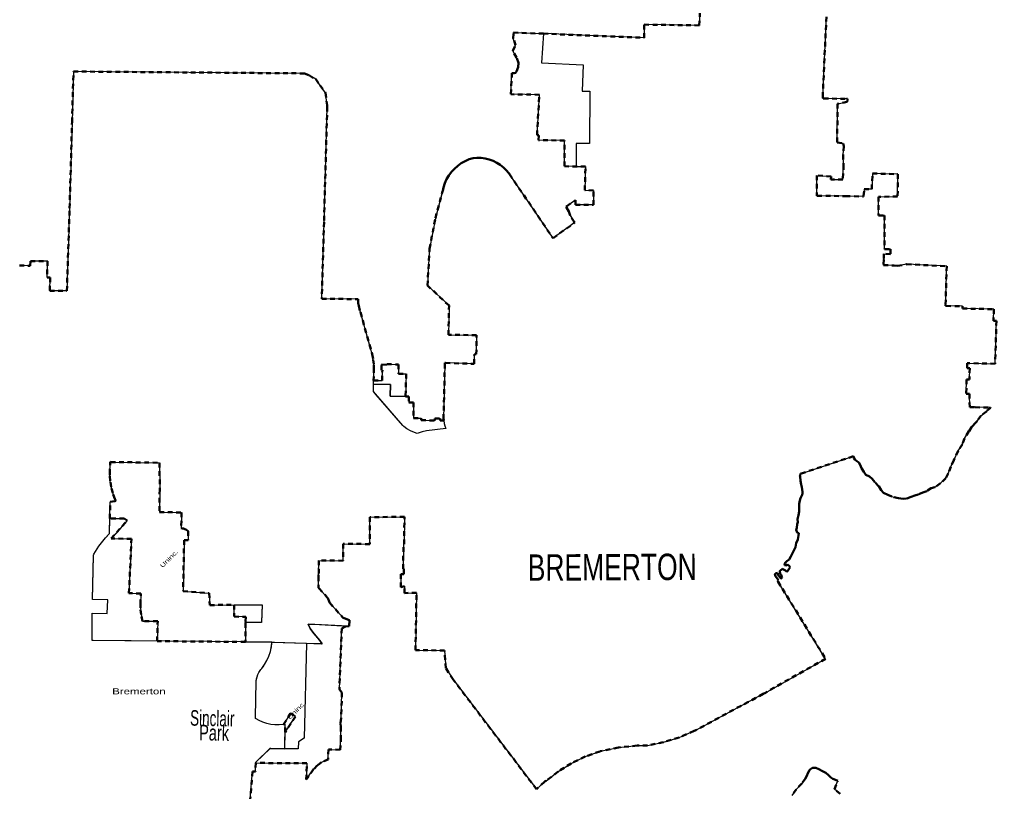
# Model space of a CAD drawing. Header units: feet. Extents: x -903180 to 1023491, y -707744 to 564635.
# Drawn here: x -422827 to -397663, y 20771 to 40696 of the extents above; entities that cross this region are included whole.
import ezdxf

# ---------------------------------------------------------------- set-up
doc = ezdxf.new("R2010")
doc.units = ezdxf.units.FT
doc.header["$LTSCALE"] = 80
doc.linetypes.add('SHORT_DASHED', pattern=[2.7, 1.5, -1.2])
doc.layers.add('13', color=7, linetype='SHORT_DASHED', lineweight=40)
doc.layers.add('58', color=7, linetype='Continuous', lineweight=13)
for name, color, linetype in [('14', 7, 'Continuous'), ('16', 7, 'Continuous'), ('36', 7, 'Continuous')]:
    doc.layers.add(name, color=color, linetype=linetype)

msp = doc.modelspace()

# ---------------------------------------------------------------- linework, layer by layer
at = {"layer": '13'}
for p, q in [((-401509.36, 38577.57), (-401755.74, 38526.94)), ((-412134.04, 30373.94), (-412133.37, 30423.93)), ((-401210.97, 29293), (-401256.81, 29321.89)), ((-409303.62, 21071.29), (-409511.11, 20883.95))]:
    msp.add_line(p, q, dxfattribs=at)
for points in [[(-408248.89, 36908.46), (-408792.55, 36918.11), (-408787.49, 37581.16), (-409455.77, 37591.42), (-409452.54, 37716.38), (-409498.1, 37717.08), (-409436.75, 38761.21), (-410168.42, 38770.95), (-410145.58, 39313.4), (-410084.15, 39315.42), (-410054, 39322.96), (-410023.85, 39356.87), (-409986.63, 39467.58), (-409975.32, 39584.4), (-410022.52, 39721.9), (-410121.01, 39889.41), (-410053.76, 40038.03), (-410107.79, 40210.86), (-410101.11, 40360.72), (-409334.34, 40332.58), (-406736.31, 40226.78), (-406733.56, 40565), (-405319.2, 40546.66), (-405188.56, 42896.65)], [(-402042.21, 40768.05), (-402137.9, 38732.17), (-402133.34, 38688.99), (-402130.73, 38664.28), (-402111.23, 38663.92), (-401525.31, 38653.08), (-401498.05, 38652.58), (-401501.05, 38632.71), (-401509.36, 38577.57)], [(-422830.06, 34361.04), (-422550.03, 34358.5), (-422546.88, 34478.49), (-422106.83, 34474.51), (-422117.86, 34054.59), (-422037.85, 34053.87), (-422046.81, 33712.82), (-421608.22, 33709.18), (-421538.2, 35838.27), (-421474.97, 38058.1), (-421438.69, 39358.23), (-415486.75, 39309.41), (-415354.57, 39251.15), (-415198.69, 39158.31), (-415082.02, 38999.6), (-414947.7, 38806.4), (-414903.02, 38490.61), (-414900.13, 38470.2), (-414900.69, 38450.61), (-414984.73, 35481.43), (-415042.16, 33502.59), (-414101.09, 33500.01), (-414102.73, 33394.06), (-414089.22, 33324.13), (-414044.72, 33160.25), (-413746.1, 32081.17), (-413715.24, 31938.95), (-413699.4, 31794.28), (-413697.18, 31719.3), (-413705.54, 31404.8), (-413487.54, 31399.9), (-413480.86, 31669.82), (-413505.86, 31670.38), (-413502.4, 31810.35), (-413362.44, 31807.18), (-413362.04, 31823.21), (-413062.11, 31816.47), (-413068.06, 31575.52), (-412868.12, 31571.02), (-412882.51, 30989), (-412800.92, 30987.37), (-412802.92, 30837.37), (-412677.94, 30834.89), (-412683.28, 30434.9), (-412483.31, 30430.92), (-412483.97, 30380.9), (-412134.04, 30373.94)], [(-401755.74, 38526.94), (-401765.41, 37530.39), (-401608.82, 37503.85), (-401595.75, 37439.22), (-401615.37, 37216.02), (-401599.51, 36945.96), (-401621.38, 36579.84), (-401927.41, 36576.43), (-401924.16, 36654.91), (-402286.11, 36678.52), (-402290.3, 36180.79), (-402290.47, 36160.67), (-402277.34, 36160.44), (-401547.76, 36147.8), (-401108.08, 36142.45), (-401087.2, 36142.2), (-401086.02, 36153.69), (-401067.71, 36331.83), (-400874.55, 36326.88), (-400856.06, 36733.32), (-400200.78, 36712.15), (-400210.1, 36137.33), (-400702.15, 36134.69), (-400703.7, 35655.02), (-400542.98, 35653.37), (-400550.63, 34785.68), (-400391.62, 34785.27), (-400393.68, 34654.43), (-400560.56, 34667.03), (-400562.88, 34520.08), (-400568.37, 34517.61), (-400575.87, 34374.92), (-400294.62, 34361.96), (-400211.87, 34352.07), (-399974.36, 34396.76), (-398945.51, 34343.36), (-398973.88, 33342.04), (-398974.44, 33322.03), (-398955.15, 33321.69), (-398535.92, 33314.33), (-398537.64, 33254.36), (-397728.47, 33240.16), (-397737.94, 32940.29), (-397662.95, 32938.97), (-397697.82, 31835.04), (-398417.93, 31847.68), (-398420.86, 31745.6), (-398421.65, 31717.96), (-398401.43, 31717.96), (-398350.68, 31717.98), (-398357.73, 31424.71), (-398437.83, 31425.34), (-398439.63, 31056.91), (-398358.33, 31055.16), (-398351.32, 30713.04), (-398210.74, 30712.76), (-397815.05, 30705.96), (-397819.25, 30701.17), (-397923.38, 30608.12), (-398066.08, 30493.51), (-398162.86, 30356.06), (-398244.86, 30262.68), (-398302.21, 30199.12), (-398372.29, 30095.5), (-398483.88, 29911.95), (-398540.54, 29765.83), (-398645.97, 29590.26), (-398764.45, 29352.48), (-398841.62, 29182.51), (-398904.69, 29012.33), (-398965.05, 28886.41), (-399108.01, 28755.69), (-399246.5, 28653.1), (-399341.43, 28632.4), (-399457.34, 28557.65), (-399556.55, 28520.9), (-399680.2, 28466.41), (-399765.09, 28443.54), (-399860.31, 28404.72), (-399979.7, 28364.25), (-400066.42, 28353.49), (-400186.91, 28371.43), (-400361.31, 28416.35), (-400465.35, 28456.2), (-400569.1, 28514.14), (-400632.48, 28579.53), (-400697.27, 28683.19), (-400796.26, 28787.39), (-400865.39, 28870.98), (-400936.86, 28934.48), (-401024.79, 28974.07), (-401080, 29047.39), (-401138.77, 29148.95), (-401177.75, 29230.08), (-401210.97, 29293)], [(-412133.37, 30423.93), (-411993.39, 30421.14), (-411994.06, 30371.15), (-411901.18, 30368.9), (-411905.21, 30413.16), (-411871.58, 31834.06), (-411871.1, 31854.06), (-411851.2, 31853.52), (-411120.2, 31833.72), (-411117.95, 32075.3), (-411060.91, 32076.43), (-411055.49, 32567.63), (-411778.9, 32582.44), (-411764.61, 33330.1), (-412317.66, 33848.3), (-412271.96, 34711.26), (-412270.89, 34731.26), (-412269.83, 34751.26), (-412267.48, 34795.63), (-412113.37, 35582.65), (-411938.78, 36244.59), (-411932.51, 36264.59), (-411928.07, 36284.59), (-411908, 36374.9), (-411872.1, 36482.04), (-411825.19, 36584.84), (-411767.8, 36682.17), (-411700.54, 36772.98), (-411624.16, 36856.25), (-411539.5, 36931.08), (-411447.48, 36996.66), (-411349.1, 37052.25), (-411245.46, 37097.26), (-411172.66, 37120.76), (-411144.74, 37129.77), (-411132.66, 37130.6), (-411046.22, 37136.57), (-410939.62, 37132.76), (-410834.01, 37117.83), (-410730.53, 37091.94), (-410630.33, 37055.38), (-410534.5, 37008.54), (-410444.08, 36951.95), (-410360.08, 36886.21), (-410283.42, 36812.05), (-410233.99, 36753.27), (-410227.57, 36745.64), (-410205.58, 36713.27), (-409085.95, 35066.05), (-408545.18, 35455.65), (-408524.97, 35470.21), (-408539.65, 35490.06), (-408646.56, 35647.64), (-408681.3, 35756.86), (-408736.44, 35859.8), (-408750.32, 35878.33), (-408731.42, 35891.06), (-408503.96, 36044.23), (-408507.32, 35928.27), (-408046.73, 35921.85), (-408040.58, 36296.88), (-408268.57, 36304.59), (-408248.89, 36908.46)], [(-401256.81, 29321.89), (-401312.4, 29371.05), (-401333.93, 29409.63), (-401348.09, 29453.25), (-402687.02, 29011.09), (-402707.02, 29004.49), (-402714.51, 28984.49), (-402723.83, 28959.59), (-402722.3, 28929.37), (-402713.92, 28822.53), (-402693.28, 28727.59), (-402678.26, 28658.91), (-402671.16, 28598.4), (-402656.02, 28537.77), (-402658.79, 28489.49), (-402671.34, 28459.48), (-402712.98, 28371.52), (-402727.96, 28315.37), (-402745.49, 28225.04), (-402743.08, 28122.32), (-402748.5, 28033.81), (-402764.2, 27931.37), (-402783.93, 27828.99), (-402783.15, 27754.28), (-402783.13, 27752.47), (-402793.94, 27704.32), (-402807.48, 27611.9), (-402818.46, 27553.69), (-402795.3, 27490.92), (-402755.31, 27474.2), (-402758.33, 27409.82), (-402780.02, 27311.5), (-402819.81, 27213.45), (-402841.51, 27113.11), (-402868.56, 27057.14), (-402893.53, 27005.18), (-402914.39, 26959.18), (-402956, 26873.25), (-403003.51, 26795.45), (-403062.6, 26750.03), (-403103.51, 26708.37), (-403122.04, 26682.48), (-403110.44, 26652.11), (-403086.42, 26643.69), (-403049.78, 26669.31), (-403035.95, 26652.99), (-403006.15, 26628.38), (-402978.48, 26595.74), (-403009.5, 26543.86), (-403046.51, 26494.1), (-403062.89, 26476.22), (-403100.66, 26507), (-403144.51, 26533.84), (-403166.39, 26550.27), (-403186.64, 26542.53), (-403219.22, 26518.86), (-403243.66, 26501.11), (-403232.62, 26434.51), (-403211.03, 26399.96), (-403191.83, 26341.27), (-403186.04, 26325.08), (-403220.57, 26305.47), (-403242.19, 26338.01), (-403271.9, 26368.66), (-403304.85, 26449.7), (-403335.19, 26440.09), (-403361.64, 26422.37), (-403369.77, 26416.45), (-403354.44, 26367.89), (-403315.15, 26306.9), (-403279.56, 26266.1), (-403282.47, 26262.41), (-403299.15, 26241.3), (-403287.53, 26222.41), (-402067.6, 24238.78), (-403631.58, 23355.82), (-403651.58, 23344.53), (-403671.58, 23335.12), (-405407.91, 22400.15), (-405427.91, 22390.5), (-405447.91, 22380.6), (-405450.83, 22379.15), (-405838.03, 22213.46), (-406240.43, 22089.15), (-406653.62, 22007.59), (-406917.31, 22002.59), (-407399.19, 21954.34), (-407873.38, 21855.97), (-407876.96, 21854.9), (-408254.14, 21718.92), (-408615.04, 21544.25), (-408955.71, 21332.83), (-409263.62, 21093.76), (-409283.62, 21089.35), (-409303.62, 21071.29)], [(-409511.11, 20883.95), (-411661.51, 23704.08), (-411848.79, 23998.68), (-411880.28, 24454.48), (-412627.19, 24457.38), (-412603.04, 25936.54), (-412910.54, 25931.03), (-412908.99, 26104.45), (-413009.23, 26079.46), (-413006.42, 26395.91), (-413006.24, 26415.9), (-412986.24, 26416.02), (-412947.2, 26416.24), (-412926.22, 26416.35), (-412926.04, 26436.35), (-412924.98, 26556.38), (-412944.99, 26556.26), (-412939.39, 27185.83), (-412919.39, 27185.53), (-412913.09, 27894.27), (-413800.76, 27882.24), (-413807.43, 27191.14), (-414489.8, 27200.09), (-414494.5, 26763.46), (-415121.11, 26770.58), (-415122.2, 26398.03), (-415122.29, 26365.6), (-415122.29, 26358.03), (-415122.29, 26090.84), (-415122.29, 26062.34), (-415111.93, 26050.84), (-414902.36, 25818.14), (-414885.14, 25799.02), (-414877.79, 25778.14), (-414855.39, 25714.48), (-414846.3, 25688.65), (-414833.54, 25674.48), (-414508.11, 25313.12), (-414490.62, 25293.7), (-414469.16, 25285.2), (-414351.09, 25238.41), (-414330.38, 25230.21), (-414330.78, 25210.49), (-414333.11, 25096.84), (-414333.52, 25076.84), (-414433.02, 25065.68), (-414525.85, 25021.51), (-414588.73, 23450.33), (-414522.38, 23366.77), (-414544.5, 22708.72), (-414557.78, 22569.38), (-414547.86, 22485.79), (-414547.86, 22217.94), (-414568.19, 21897.71), (-414872.12, 21901.78), (-414881.03, 21646.23), (-415052.18, 21576.21), (-415157, 21487.93), (-415252.11, 21392.82), (-415441.07, 21128.27), (-415426.48, 21546.66), (-416742.66, 21556.95), (-416747.64, 21334.11), (-416828.14, 21332), (-416885.29, 20634.07)], [(-401687.71, 20763.78), (-401832.82, 20878.72), (-401754.53, 21077.02), (-401746.64, 21097.02), (-401766.64, 21105.15), (-401875.23, 21149.31), (-401929.06, 21182.33), (-401992.52, 21241.69), (-402062.03, 21301.13), (-402141.79, 21348.64), (-402239.63, 21398.44), (-402317.66, 21427.82), (-402404.21, 21427.11), (-402452.99, 21397.65), (-402485.82, 21357.89), (-402537.96, 21241.91), (-402589.76, 21148.07), (-402674.2, 21026.55), (-402821.48, 20875.78), (-402930.64, 20718.38)]]:
    msp.add_lwpolyline(points, dxfattribs=at)
for points in [[(-417010.54, 24672.74), (-419280.6, 24691.99), (-419269.28, 25203.67), (-419662.28, 25210.26), (-419697.7, 25380.15), (-419713.9, 25551.4), (-419713.9, 25642.53), (-419703.79, 25917.04), (-420009.25, 25927.39), (-419943.83, 27325.14), (-420469.26, 27334.13), (-420056.03, 27795.09), (-420130.82, 27852.66), (-420501.47, 27849.32), (-420489.22, 28275.54), (-420365.95, 28299.32), (-420345.21, 28303.32), (-420355.17, 28324.93), (-420370.27, 28357.67), (-420427.17, 28508.42), (-420467.99, 28664.29), (-420492.3, 28823.58), (-420498.93, 28965.45), (-420502.73, 28985.45), (-420502.17, 29005.45), (-420494.42, 29284.4), (-420493.87, 29304.36), (-420476.5, 29304.11), (-419219.79, 29286.16), (-419216.47, 28636.77), (-419216.15, 28634.7), (-419216.62, 28596.77), (-419223.94, 28013.01), (-418657.03, 28006.3), (-418661.83, 27600.02), (-418630.63, 27595.93), (-418600.02, 27588.6), (-418570.35, 27578.11), (-418541.94, 27564.58), (-418515.1, 27548.15), (-418490.13, 27529.01), (-418483.01, 27522.74), (-418485.78, 27288.08), (-418586.8, 27290.07), (-418615.25, 25975.87), (-417940.96, 25925.96), (-417929.1, 25621.8), (-417298.31, 25625.77), (-417297.95, 25323.72), (-416997.15, 25317.75), (-417005.47, 25173.83), (-417005.67, 25153.86)], [(-415845.07, 22838.71), (-415717, 22749.45), (-415987.39, 22347.1), (-415985.21, 22555.35), (-416025.99, 22548.17)]]:
    msp.add_lwpolyline(points, close=True, dxfattribs=at)
at = {"layer": '58'}
msp.add_line((-416328.66, 24662.23), (-417010.54, 24672.74), dxfattribs=at)
for points in [[(-405188.56, 42896.65), (-405319.2, 40546.66), (-406733.56, 40565), (-406736.31, 40226.78), (-409334.34, 40332.58), (-409379.15, 39582.22), (-408309.99, 39531.46), (-408338.43, 38853.94), (-408147.4, 38851.63), (-408146.09, 38851.76), (-408133.94, 38850.74), (-408143.65, 37500.54), (-408488.06, 37505.82), (-408491.73, 36913.83)], [(-398841.62, 29182.51), (-398764.45, 29352.48), (-398645.97, 29590.26), (-398540.54, 29765.83), (-398483.88, 29911.95), (-398372.29, 30095.5), (-398302.21, 30199.12), (-398244.86, 30262.68), (-398162.86, 30356.06), (-398066.08, 30493.51), (-397923.38, 30608.12), (-397819.25, 30701.17), (-397815.05, 30705.96), (-398210.74, 30712.76), (-398351.32, 30713.04), (-398358.33, 31055.16), (-398439.63, 31056.91), (-398437.83, 31425.34), (-398357.73, 31424.71), (-398350.68, 31717.98), (-398401.43, 31717.96), (-398421.65, 31717.96), (-398420.86, 31745.6), (-398417.93, 31847.68), (-397697.82, 31835.04), (-397662.95, 32938.97), (-397737.94, 32940.29), (-397728.47, 33240.16), (-398537.64, 33254.36), (-398535.92, 33314.33), (-398955.15, 33321.69), (-398974.44, 33322.03), (-398973.88, 33342.04), (-398945.51, 34343.36), (-399974.36, 34396.76), (-400211.87, 34352.07), (-400294.62, 34361.96), (-400575.87, 34374.92), (-400568.37, 34517.61), (-400562.88, 34520.08), (-400560.56, 34667.03), (-400393.68, 34654.43), (-400391.62, 34785.27), (-400550.63, 34785.68), (-400542.98, 35653.37), (-400703.7, 35655.02), (-400702.15, 36134.69), (-400210.1, 36137.33), (-400200.78, 36712.15), (-400856.06, 36733.32), (-400874.55, 36326.88), (-401067.71, 36331.83), (-401086.02, 36153.69), (-401087.2, 36142.2), (-401108.08, 36142.45), (-401547.76, 36147.8), (-402277.34, 36160.44), (-402290.47, 36160.67), (-402290.3, 36180.79), (-402286.11, 36678.52), (-401924.16, 36654.91), (-401927.41, 36576.43), (-401621.38, 36579.84), (-401599.51, 36945.96), (-401615.37, 37216.02), (-401595.75, 37439.22), (-401608.82, 37503.85), (-401765.41, 37530.39), (-401755.74, 38526.94), (-401509.36, 38577.57), (-401501.05, 38632.71), (-401498.05, 38652.58), (-401525.31, 38653.08), (-402111.23, 38663.92), (-402130.73, 38664.28), (-402133.34, 38688.99), (-402137.9, 38732.17), (-402042.21, 40768.05)], [(-408491.73, 36913.83), (-408248.89, 36908.46), (-408268.57, 36304.59), (-408040.58, 36296.88), (-408046.73, 35921.85), (-408507.32, 35928.27), (-408503.96, 36044.23), (-408731.42, 35891.06), (-408750.32, 35878.33), (-408736.44, 35859.8), (-408681.3, 35756.86), (-408646.56, 35647.64), (-408539.65, 35490.06), (-408524.97, 35470.21), (-408545.18, 35455.65), (-409085.95, 35066.05), (-410205.58, 36713.27), (-410227.57, 36745.64), (-410233.99, 36753.27), (-410283.42, 36812.05), (-410360.08, 36886.21), (-410444.08, 36951.95), (-410534.5, 37008.54), (-410630.33, 37055.38), (-410730.53, 37091.94), (-410834.01, 37117.83), (-410939.62, 37132.76), (-411046.22, 37136.57), (-411132.66, 37130.6), (-411144.74, 37129.77), (-411172.66, 37120.76), (-411245.46, 37097.26), (-411349.1, 37052.25), (-411447.48, 36996.66), (-411539.5, 36931.08), (-411624.16, 36856.25), (-411700.54, 36772.98), (-411767.8, 36682.17), (-411825.19, 36584.84), (-411872.1, 36482.04), (-411908, 36374.9), (-411928.07, 36284.59), (-411932.51, 36264.59), (-411938.78, 36244.59), (-412113.37, 35582.65), (-412267.48, 34795.63), (-412269.83, 34751.26), (-412270.89, 34731.26), (-412271.96, 34711.26), (-412317.66, 33848.3), (-411764.61, 33330.1), (-411778.9, 32582.44), (-411055.49, 32567.63), (-411060.91, 32076.43), (-411117.95, 32075.3), (-411120.2, 31833.72), (-411851.2, 31853.52), (-411871.1, 31854.06), (-411871.58, 31834.06), (-411905.21, 30413.16), (-411902.26, 30375.18), (-411891.03, 30304.65), (-411872.48, 30235.68), (-411846.84, 30169.02), (-412347.02, 30109.49), (-412458.54, 30083.15), (-412587.5, 30039.23), (-412655.2, 30061.71), (-412754.43, 30104.55), (-412848.64, 30157.53), (-412931.79, 30215.02), (-412952.32, 30240.07), (-413637, 31032.8), (-413713.09, 31120.9), (-413697.18, 31719.3), (-413699.4, 31794.28), (-413715.24, 31938.95), (-413746.1, 32081.17), (-414044.72, 33160.25), (-414089.22, 33324.13), (-414102.73, 33394.06), (-414101.09, 33500.01), (-415042.16, 33502.59), (-414984.73, 35481.43), (-414900.69, 38450.61), (-414900.13, 38470.2), (-414903.02, 38490.61), (-414947.7, 38806.4), (-415082.02, 38999.6), (-415198.69, 39158.31), (-415354.57, 39251.15), (-415486.75, 39309.41), (-421438.69, 39358.23), (-421474.97, 38058.1), (-421538.2, 35838.27), (-421608.22, 33709.18), (-422046.81, 33712.82), (-422037.85, 34053.87), (-422117.86, 34054.59), (-422106.83, 34474.51), (-422546.88, 34478.49)], [(-422546.88, 34478.49), (-422550.03, 34358.5), (-422830.06, 34361.04)], [(-403287.53, 26222.41), (-403299.15, 26241.3), (-403282.47, 26262.41), (-403279.56, 26266.1), (-403315.15, 26306.9), (-403354.44, 26367.89), (-403369.77, 26416.45), (-403361.64, 26422.37), (-403335.19, 26440.09), (-403304.85, 26449.7), (-403271.9, 26368.66), (-403242.19, 26338.01), (-403220.57, 26305.47), (-403186.04, 26325.08), (-403191.83, 26341.27), (-403211.03, 26399.96), (-403232.62, 26434.51), (-403243.66, 26501.11), (-403219.22, 26518.86), (-403186.64, 26542.53), (-403166.39, 26550.27), (-403144.51, 26533.84), (-403100.66, 26507), (-403062.89, 26476.22), (-403046.51, 26494.1), (-403009.5, 26543.86), (-402978.48, 26595.74), (-403006.15, 26628.38), (-403035.95, 26652.99), (-403049.78, 26669.31), (-403086.42, 26643.69), (-403110.44, 26652.11), (-403122.04, 26682.48), (-403103.51, 26708.37), (-403062.6, 26750.03), (-403003.51, 26795.45), (-402956, 26873.25), (-402914.39, 26959.18), (-402893.53, 27005.18), (-402868.56, 27057.14), (-402841.51, 27113.11), (-402819.81, 27213.45), (-402780.02, 27311.5), (-402758.33, 27409.82), (-402755.31, 27474.2), (-402795.3, 27490.92), (-402818.46, 27553.69), (-402807.48, 27611.9), (-402793.94, 27704.32), (-402783.13, 27752.47), (-402783.15, 27754.28), (-402783.93, 27828.99), (-402764.2, 27931.37), (-402748.5, 28033.81), (-402743.08, 28122.32), (-402745.49, 28225.04), (-402727.96, 28315.37), (-402712.98, 28371.52), (-402671.34, 28459.48), (-402658.79, 28489.49), (-402656.02, 28537.77), (-402671.16, 28598.4), (-402678.26, 28658.91), (-402693.28, 28727.59), (-402713.92, 28822.53), (-402722.3, 28929.37), (-402723.83, 28959.59), (-402714.51, 28984.49), (-402707.02, 29004.49), (-402687.02, 29011.09), (-401348.09, 29453.25), (-401333.93, 29409.63), (-401312.4, 29371.05), (-401256.81, 29321.89), (-401210.97, 29293), (-401177.75, 29230.08), (-401138.77, 29148.95), (-401080, 29047.39), (-401024.79, 28974.07), (-400936.86, 28934.48), (-400865.39, 28870.98), (-400796.26, 28787.39), (-400697.27, 28683.19), (-400632.48, 28579.53), (-400569.1, 28514.14), (-400465.35, 28456.2), (-400361.31, 28416.35), (-400186.91, 28371.43), (-400066.42, 28353.49), (-399979.7, 28364.25), (-399860.31, 28404.72), (-399765.09, 28443.54), (-399680.2, 28466.41), (-399556.55, 28520.9), (-399457.34, 28557.65), (-399341.43, 28632.4), (-399246.5, 28653.1), (-399108.01, 28755.69), (-398965.05, 28886.41), (-398904.69, 29012.33), (-398841.62, 29182.51)], [(-414333.11, 25096.84), (-414330.78, 25210.49), (-414330.38, 25230.21), (-414351.09, 25238.41), (-414469.16, 25285.2), (-414490.62, 25293.7), (-414508.11, 25313.12), (-414833.54, 25674.48), (-414846.3, 25688.65), (-414855.39, 25714.48), (-414877.79, 25778.14), (-414885.14, 25799.02), (-414902.36, 25818.14), (-415111.93, 26050.84), (-415122.29, 26062.34), (-415122.29, 26090.84), (-415122.29, 26358.03), (-415122.29, 26365.6), (-415122.2, 26398.03), (-415121.11, 26770.58), (-414494.5, 26763.46), (-414489.8, 27200.09), (-413807.43, 27191.14), (-413800.76, 27882.24), (-412913.09, 27894.27), (-412919.39, 27185.53), (-412939.39, 27185.83), (-412944.99, 26556.26), (-412924.98, 26556.38), (-412926.04, 26436.35), (-412926.22, 26416.35)], [(-412926.22, 26416.35), (-413006.42, 26395.91), (-413009.23, 26079.46), (-412908.99, 26104.45), (-412910.54, 25931.03), (-412603.04, 25936.54), (-412627.19, 24457.38), (-411880.28, 24454.48), (-411848.79, 23998.68), (-411661.51, 23704.08), (-409511.11, 20883.95), (-409303.62, 21071.29), (-409283.62, 21089.35), (-409263.62, 21093.76), (-408955.71, 21332.83), (-408615.04, 21544.25), (-408254.14, 21718.92), (-407876.96, 21854.9), (-407873.38, 21855.97), (-407399.19, 21954.34), (-406917.31, 22002.59), (-406653.62, 22007.59), (-406240.43, 22089.15), (-405838.03, 22213.46), (-405450.83, 22379.15), (-405447.91, 22380.6), (-405427.91, 22390.5), (-405407.91, 22400.15), (-403671.58, 23335.12), (-403651.58, 23344.53), (-403631.58, 23355.82), (-402067.6, 24238.78), (-403287.53, 26222.41)], [(-417010.54, 24672.74), (-416308.47, 24662.24), (-416258.9, 24662.25), (-415450.11, 24640.31), (-415052.9, 24620.58), (-415032.7, 24619.58), (-415045.8, 24639.59), (-415090.54, 24707.36), (-415140.15, 24767.68), (-415156.61, 24787.69), (-415175.92, 24807.68), (-415197.52, 24830.03), (-415272.92, 24921.77), (-415338.33, 25020.88), (-415394.81, 25129.74), (-415248.35, 25125.24), (-414361.48, 25078.32), (-414333.52, 25076.84), (-414333.11, 25096.84)], [(-416885.29, 20634.07), (-416828.14, 21332), (-416747.64, 21334.11), (-416742.21, 21572.54), (-416370.59, 21930.05), (-415992.42, 21920.3), (-415985.21, 22555.35), (-416033.31, 22546.64), (-416140.03, 22535.84), (-416247.3, 22536.25), (-416353.94, 22547.87), (-416458.78, 22570.57), (-416560.67, 22604.11), (-416658.5, 22648.12), (-416731.19, 22690.46), (-416748.42, 22700.5), (-416748.09, 22722.11), (-416733.54, 23659.73), (-416724.67, 23718.61), (-416709.7, 23776.24), (-416688.79, 23831.99), (-416662.16, 23885.25), (-416630.11, 23935.43), (-416610.05, 23961.83), (-416585.62, 23991.09), (-416514.05, 24089.94), (-416453.2, 24195.72), (-416403.74, 24307.28), (-416366.21, 24423.41), (-416341.03, 24542.82), (-416330.54, 24644.2), (-416328.66, 24662.23)], [(-401687.71, 20763.78), (-401832.82, 20878.72), (-401754.53, 21077.02), (-401746.64, 21097.02), (-401766.64, 21105.15), (-401875.23, 21149.31), (-401929.06, 21182.33), (-401992.52, 21241.69), (-402062.03, 21301.13), (-402141.79, 21348.64), (-402239.63, 21398.44), (-402317.66, 21427.82), (-402404.21, 21427.11), (-402452.99, 21397.65), (-402485.82, 21357.89), (-402537.96, 21241.91), (-402589.76, 21148.07), (-402674.2, 21026.55), (-402821.48, 20875.78), (-402930.64, 20718.38)]]:
    msp.add_lwpolyline(points, dxfattribs=at)
for points in [[(-409379.15, 39582.22), (-408309.99, 39531.46), (-408338.43, 38853.94), (-408133.94, 38850.74), (-408143.65, 37500.54), (-408488.06, 37505.82), (-408491.73, 36913.83), (-408792.55, 36918.11), (-408787.49, 37581.16), (-409455.77, 37591.42), (-409452.54, 37716.38), (-409498.1, 37717.08), (-409436.75, 38761.21), (-410168.42, 38770.95), (-410145.58, 39313.4), (-410084.15, 39315.42), (-410054, 39322.96), (-410023.85, 39356.87), (-409986.63, 39467.58), (-409975.32, 39584.4), (-410022.52, 39721.9), (-410121.01, 39889.41), (-410053.76, 40038.03), (-410107.79, 40210.86), (-410107.79, 40210.86), (-410101.11, 40360.72), (-409334.34, 40332.58)], [(-413706.27, 31404.82), (-413487.54, 31399.9), (-413480.86, 31669.82), (-413505.86, 31670.38), (-413502.4, 31810.35), (-413362.44, 31807.18), (-413362.04, 31823.21), (-413062.11, 31816.47), (-413068.06, 31575.52), (-412868.12, 31571.02), (-412882.43, 30992.2), (-413282.33, 31001.19), (-413274.91, 31301.11), (-413708.95, 31310.87)], [(-413708.95, 31310.87), (-413274.91, 31301.11), (-413282.33, 31001.19), (-412882.43, 30992.2), (-412800.92, 30987.37), (-412802.92, 30837.37), (-412677.94, 30834.89), (-412683.28, 30434.9), (-412483.31, 30430.92), (-412483.97, 30380.9), (-412134.04, 30373.94), (-412133.37, 30423.93), (-411993.39, 30421.14), (-411994.06, 30371.15), (-411902.26, 30375.18), (-411887.35, 30298.82), (-411872.48, 30235.68), (-411846.84, 30169.02), (-412347.02, 30109.49), (-412458.54, 30083.15), (-412587.5, 30039.23), (-412655.2, 30061.71), (-412754.43, 30104.55), (-412848.64, 30157.53), (-412931.79, 30215.02), (-412952.32, 30240.07), (-413713.09, 31120.9)], [(-417010.54, 24672.74), (-420933.76, 24706.26), (-420953.15, 24706.42), (-420953.2, 24726.43), (-420955.08, 25408.75), (-420567.58, 25405.85), (-420556.64, 25755.98), (-420947.76, 25761.5), (-420924.38, 26888.35), (-420923.94, 26909.8), (-420912.36, 26928.35), (-420781.48, 27138.01), (-420614.9, 27351.43), (-420529.07, 27444.51), (-420510.62, 27464.52), (-420510.09, 27484.51), (-420489.22, 28275.54), (-420365.95, 28299.32), (-420345.21, 28303.32), (-420355.17, 28324.93), (-420370.27, 28357.67), (-420427.17, 28508.42), (-420467.99, 28664.29), (-420492.3, 28823.58), (-420498.93, 28965.45), (-420502.73, 28985.45), (-420502.17, 29005.45), (-420494.42, 29284.4), (-420493.87, 29304.36), (-420476.5, 29304.11), (-419219.79, 29286.16), (-419216.47, 28636.77), (-419216.15, 28634.7), (-419216.62, 28596.77), (-419223.94, 28013.01), (-418657.03, 28006.3), (-418661.83, 27600.02), (-418630.63, 27595.93), (-418600.02, 27588.6), (-418570.35, 27578.11), (-418541.94, 27564.58), (-418515.1, 27548.15), (-418490.13, 27529.01), (-418483.01, 27522.74), (-418485.78, 27288.08), (-418586.8, 27290.07), (-418615.25, 25975.87), (-417940.96, 25925.96), (-417929.1, 25621.8), (-416581.4, 25630.62), (-416597.06, 25189.25), (-416597.77, 25169.24), (-416618.57, 25169.48), (-416987.78, 25173.63), (-417005.47, 25173.83), (-417005.67, 25153.86)], [(-420009.25, 25927.39), (-419703.79, 25917.04), (-419713.9, 25642.53), (-419713.9, 25551.4), (-419697.7, 25380.15), (-419662.28, 25210.26), (-419269.28, 25203.67), (-419280.6, 24691.99), (-420953.15, 24706.42), (-420953.2, 24726.43), (-420955.08, 25408.75), (-420567.58, 25405.85), (-420556.64, 25755.98), (-420947.76, 25761.5), (-420923.94, 26909.8), (-420912.36, 26928.35), (-420781.48, 27138.01), (-420614.9, 27351.43), (-420510.62, 27464.52), (-420501.47, 27849.32), (-420130.82, 27852.66), (-420056.03, 27795.09), (-420419.2, 27389.83), (-420469.26, 27334.13), (-419943.83, 27325.14)], [(-417298.31, 25625.77), (-416581.4, 25630.62), (-416597.77, 25169.24), (-417005.47, 25173.83), (-416997.15, 25317.75), (-417297.95, 25323.72)], [(-416376.27, 21930.13), (-416742.21, 21572.54), (-416742.66, 21556.95), (-415426.48, 21546.66), (-415441.07, 21128.27), (-415252.11, 21392.82), (-415157, 21487.93), (-415052.18, 21576.21), (-414881.03, 21646.23), (-414872.12, 21901.78), (-414568.19, 21897.71), (-414547.86, 22217.94), (-414547.86, 22485.79), (-414557.78, 22569.38), (-414544.5, 22708.72), (-414522.38, 23366.77), (-414588.73, 23450.33), (-414525.85, 25021.51), (-414433.02, 25065.68), (-414361.48, 25078.32), (-415394.81, 25129.74), (-415338.33, 25020.88), (-415272.92, 24921.77), (-415197.52, 24830.03), (-415140.15, 24767.68), (-415090.54, 24707.36), (-415032.7, 24619.58), (-415436.72, 24631.82), (-415493.47, 22194.41), (-415643.83, 22100.56), (-415649.03, 21920.64), (-416356.12, 21929.83)], [(-416328.66, 24662.23), (-415450.11, 24640.31), (-415436.72, 24631.82), (-415493.47, 22194.41), (-415643.83, 22100.56), (-415649.03, 21920.64), (-415992.42, 21920.3), (-415987.39, 22347.1), (-415717, 22749.45), (-415845.07, 22838.71), (-416025.99, 22548.17), (-416140.03, 22535.84), (-416247.3, 22536.25), (-416353.94, 22547.87), (-416458.78, 22570.57), (-416560.67, 22604.11), (-416658.5, 22648.12), (-416731.19, 22690.46), (-416748.42, 22700.5), (-416748.09, 22722.11), (-416733.54, 23659.73), (-416709.7, 23776.24), (-416688.79, 23831.99), (-416662.16, 23885.25), (-416610.05, 23961.83), (-416545.78, 24035.56), (-416514.05, 24089.94), (-416453.2, 24195.72), (-416403.74, 24307.28), (-416366.9, 24427.9), (-416349.13, 24521.86), (-416330.54, 24644.2)]]:
    msp.add_lwpolyline(points, close=True, dxfattribs=at)

# ---------------------------------------------------------------- texts
at = {"layer": '14', "width": 0.75}
msp.add_text('BREMERTON', height=679.1, rotation=0.312, dxfattribs=at).set_placement((-409734.03, 26245.59))
at = {"layer": '16'}
for s, width, p in [('Sinclair', 0.65, (-418437.61, 22518.02)), ('Park', 0.7, (-418204.55, 22141.24))]:
    msp.add_text(s, height=400, rotation=358.739, dxfattribs=dict(at, width=width)).set_placement(p)
at = {"layer": '36', "width": 1.35}
for p in [(-419141.21, 26569.29), (-415862.94, 22665.69)]:
    msp.add_text('Uninc.', height=113, rotation=45, dxfattribs=at).set_placement(p)
at = {"layer": '36', "width": 1.4}
msp.add_text('Bremerton', height=157.5, dxfattribs=at).set_placement((-420440.01, 23322.3))

doc.saveas('drawing.dxf')
